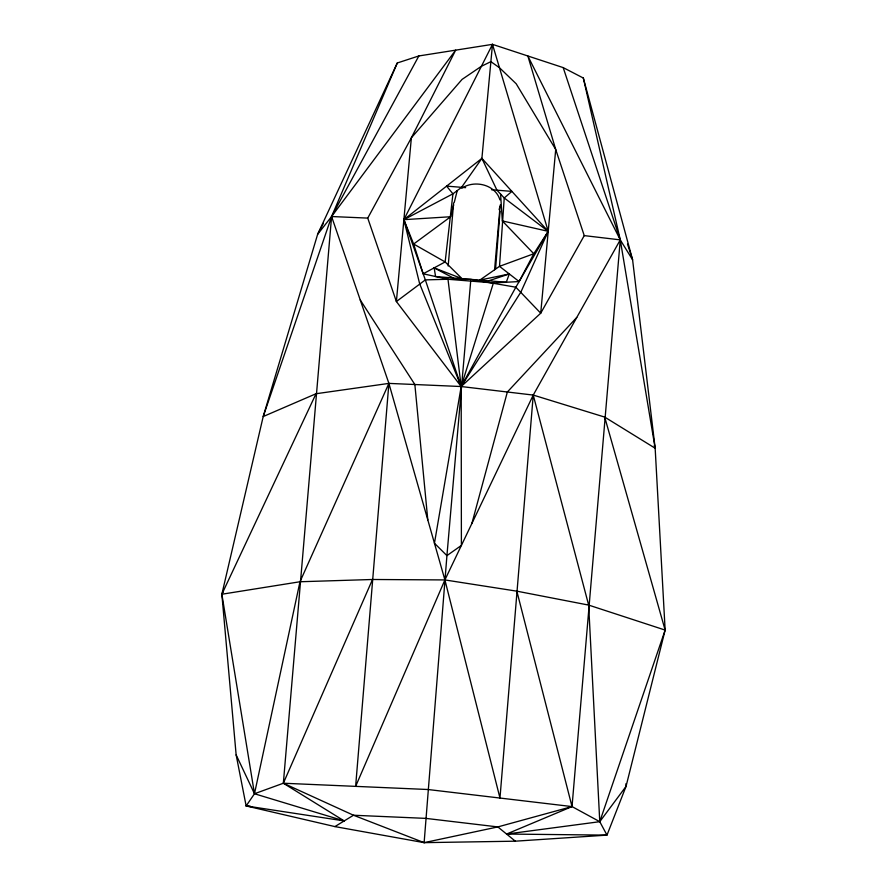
<?xml version="1.0" encoding="UTF-8"?>
<svg xmlns="http://www.w3.org/2000/svg" width="887" height="887" viewBox="0 0 887 887"><rect width="100%" height="100%" fill="white"/><g stroke="black" fill="none" stroke-linecap="round" stroke-linejoin="round"><path stroke-width="1.33" d="M491.498 189.74L511.899 191.392L504.237 197.978L499.503 266.344L479.789 280.104L509.315 273.95L506.266 282.243L435.584 276.533L434.153 267.874L462.06 278.673L445.141 261.942L413.641 244.036L403.884 219.666L492.496 44.35L563.201 67.612L583.324 78.023L632.597 259.824L655.16 448.234L665.139 630.08L626.034 786.414L606.985 835.122L515.325 841.186L424.13 842.65L334.898 826.595L246.142 805.939L236.142 754.881L221.861 594.235L263.206 416.546L317.624 234.345L397.287 62.977L418.864 55.948L492.496 44.35L548.221 231.341L520.979 291.878L461.185 386.532L434.453 543.243L446.926 555.628L424.13 842.65L497.84 826.917L572.026 806.582L599.767 821.684L606.985 835.122L506.588 834.046L572.026 806.582L620.268 239.878L583.324 78.023M500.024 211.339L495.622 268.406M448.179 266.011L453.623 203.012M494.58 269.759L500.024 206.771M397.287 62.977L331.594 216.528L388.894 383.395L355.632 786.37L444.908 579.932L533.242 395.07L620.268 239.878L563.201 67.612M236.142 754.881L254.48 793.754L283.352 783.232L344.2 820.918L246.142 805.939L254.48 793.754L299.983 581.75L388.894 383.395L461.185 386.532L533.242 395.07L499.969 798.045L444.908 579.932L388.894 383.395L316.027 393.739L263.206 416.546L331.594 216.528L418.864 55.948M470.698 281.101L446.926 555.628L461.395 545.416L461.185 386.532L396.389 301.536L367.739 218.102L411.368 137.807L455.674 50.149L331.594 216.528L283.352 783.232L353.503 815.242L424.13 842.65M627.519 244.102L632.597 259.824L620.268 239.878L527.843 55.981L555.717 149.482L584.245 235.609L540.726 313.2L461.185 386.532L419.629 283.674L403.884 219.666L452.935 193.832L461.562 187.323L481.896 158.385L492.496 44.35M453.623 204.964L450.651 216.738L413.641 244.036L423.166 273.795L445.141 261.942L452.935 193.832L446.593 186.115L465.642 187.656M499.115 209.687L500.312 204.853M454.277 202.347L457.248 190.583M471.884 523.463L507.353 391.999L576.75 317.468M481.896 158.385L496.942 190.184L504.237 197.978L548.221 231.341L533.786 253.749L519.128 281.556L493.405 282.942L461.185 386.532L425.339 279.893L403.884 219.666L481.896 158.385L548.221 231.341L515.846 287.211L461.185 386.532L447.99 279.261L423.166 273.795M625.989 783.642L626.034 786.414L599.767 821.684L588.658 605.089L533.242 395.07L604.701 417.09L665.139 630.08L599.767 821.684L506.588 834.046M372.507 579.488L283.352 783.232L427.922 789.508L572.026 806.582L516.844 591.163L444.908 579.932L372.507 579.488L299.983 581.75L221.861 594.235L254.48 793.754L344.2 820.918M316.027 393.739L221.861 594.235L223.147 591.784M323.411 223.336L317.624 234.345L331.594 216.528L367.739 218.102M334.898 826.595L353.503 815.242L425.793 818.379L497.84 826.917L515.325 841.186M461.783 188.255C474.379 179.684 495.378 184.429 499.913 199.885M488.615 280.824L509.315 273.95M403.884 219.666L450.651 216.738M447.99 279.261L425.339 279.893L396.389 301.536L411.368 137.807L462.072 79.398L481.419 66.27L490.888 61.658L499.459 67.722L516.201 83.777L555.717 149.482L540.726 313.2L515.846 287.211L470.886 279.383L447.99 279.261L493.405 282.942M246.142 805.939L250.278 806.216M584.245 235.609L620.268 239.878L655.16 448.234L604.701 417.09M516.844 591.163L588.658 605.089L665.139 630.08M500.59 194.087L502.319 220.918L548.221 231.341M434.153 267.874L453.235 277.964M519.128 281.556L499.503 266.344L533.786 253.749L502.319 220.918M360.244 299.961L414.861 384.526L427.8 519.893M654.24 445.629L655.16 448.234"/></g></svg>
